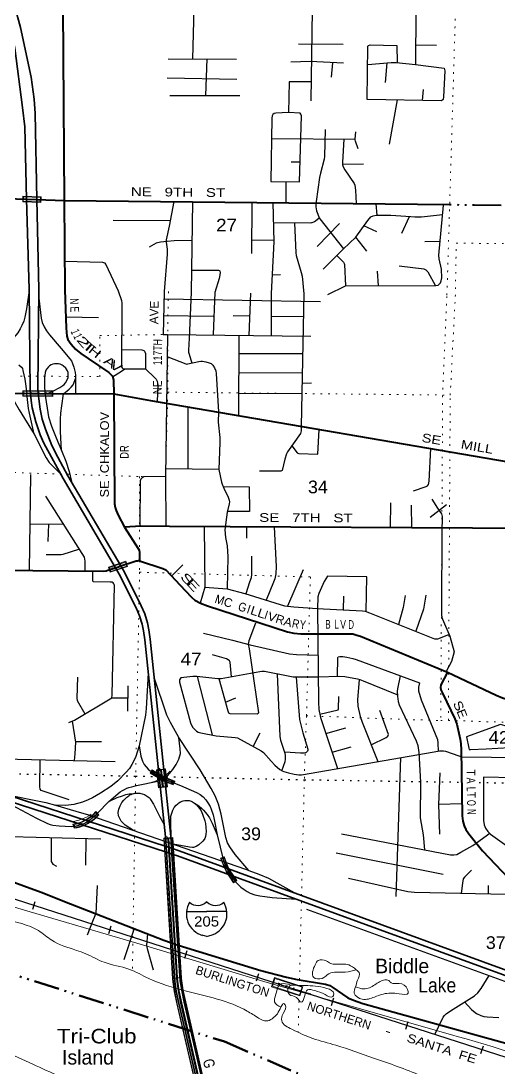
# Model space of a CAD drawing. Header units: feet. Extents: x -481249 to -254670, y -730376 to -544252.
# Drawn here: x -399328 to -392754, y -693449 to -679042 of the extents above; entities that cross this region are included whole.
import ezdxf
from ezdxf.enums import TextEntityAlignment as Align

# ---------------------------------------------------------------- set-up
doc = ezdxf.new("R2010")
doc.units = ezdxf.units.FT
doc.header["$LTSCALE"] = 70
doc.header["$PDMODE"] = 32
doc.header["$PDSIZE"] = 35
doc.linetypes.add('DASH_DOUBLE_DOT', pattern=[9.2, 5, -1.2, 0.3, -1.2, 0.3, -1.2])
doc.linetypes.add('DOTTED', pattern=[1.5, 0.3, -1.2])
for name, color, linetype, lineweight in [('10', 7, 'DASH_DOUBLE_DOT', 70), ('15', 7, 'Continuous', 25), ('18', 7, 'Continuous', 35), ('19', 7, 'Continuous', 25), ('23', 7, 'Continuous', 70), ('24', 7, 'Continuous', 25), ('26', 7, 'Continuous', 40), ('27', 7, 'Continuous', 13), ('29', 7, 'Continuous', 25), ('34', 7, 'Continuous', 25), ('39', 7, 'Continuous', 13), ('41', 7, 'Continuous', 13), ('42', 7, 'Continuous', 13), ('53', 7, 'DOTTED', 40), ('55', 7, 'Continuous', 13), ('56', 7, 'Continuous', 13), ('6', 7, 'DOTTED', 25), ('60', 7, 'Continuous', 13), ('61', 7, 'Continuous', 13), ('7', 7, 'DOTTED', 13)]:
    doc.layers.add(name, color=color, linetype=linetype, lineweight=lineweight)
doc.layers.add('30', color=7, linetype='Continuous')

msp = doc.modelspace()

# ---------------------------------------------------------------- linework, layer by layer
at = {"layer": '10'}
for points in [[(-416379.03, -688314.25), (-411544.86, -688629.75), (-407118.79, -689715.71), (-396529.38, -693086.03)], [(-396529.38, -693086.03), (-390465.31, -695711.14), (-389360.95, -696039.57), (-384495.48, -697501.79)]]:
    msp.add_lwpolyline(points, dxfattribs=at)
at = {"layer": '15'}
for p, q in [((-396777.32, -691162.29), (-396774.42, -691159.38)), ((-396771.25, -691161.76), (-396774.68, -691159.38)), ((-397050.03, -691293.76), (-396773.62, -691293.76)), ((-396773.62, -691639.34), (-396837.51, -691621.38)), ((-396774.15, -691639.6), (-396710.52, -691620.86))]:
    msp.add_line(p, q, dxfattribs=at)
msp.add_lwpolyline([(-396498.26, -691293.76), (-396774.15, -691293.76), (-396773.62, -691293.76)], dxfattribs=at)
for centre, radius, start, end in [((-396747.4, -691328.86), 306.13, 148.44436, 254.43378), ((-396896, -691046.26), 165.66, 227.34248, 315.8117), ((-396652.31, -691046.26), 165.66, 224.18831, 312.69403), ((-396800.91, -691328.86), 306.13, 283.08087, 31.62484)]:
    msp.add_arc(centre, radius, start, end, dxfattribs=at)
at = {"layer": '18'}
for p, q in [((-399249.31, -681495.37), (-399216.16, -682734.01)), ((-399107.53, -681499.66), (-399080.91, -682736.33)), ((-398746.17, -685338.21), (-398027.59, -686565.21)), ((-398681.45, -685300.31), (-397954.88, -686540.95)), ((-397341.54, -690269.69), (-397333, -690400.13)), ((-397333, -690400.13), (-397327.72, -690480.69))]:
    msp.add_line(p, q, dxfattribs=at)
for points in [[(-399532.76, -678847.92), (-399485, -679052), (-399414, -679419), (-399308, -680233), (-399276, -680498), (-399249.31, -681495.37)], [(-399409.91, -678848.87), (-399332, -679131), (-399186, -679816), (-399145, -680119), (-399133, -680316), (-399107.53, -681499.66)], [(-399216.16, -682734.01), (-399202.22, -684128.95), (-399198.4, -684168.47)], [(-399090.41, -684169.07), (-399097.32, -684093.51), (-399080.91, -682736.33)], [(-399198.4, -684168.47), (-399189.21, -684263.58), (-399174.18, -684365.93), (-399124.72, -684558), (-399063.46, -684737.44), (-399014.52, -684853.58), (-398746.17, -685338.21)], [(-398681.45, -685300.31), (-398819.91, -685045.95), (-398904.32, -684881.73), (-398992.25, -684660.04), (-399034.03, -684521.94), (-399063.76, -684384.4), (-399083.69, -684242.46), (-399090.41, -684169.07)], [(-398027.59, -686565.21), (-397975.49, -686654.16), (-397742.83, -687119.44), (-397696.77, -687227.67), (-397659.26, -687342.63), (-397642.85, -687431.78), (-397625.76, -687557.23), (-397341.54, -690269.69)], [(-397954.88, -686540.95), (-397909.52, -686618.4), (-397674.72, -687087.95), (-397626.48, -687201.31), (-397586.41, -687324.13), (-397568.77, -687419.92), (-397551.29, -687548.26), (-397266.7, -690264.79)], [(-397266.7, -690264.79), (-397256.2, -690425.06), (-397250.93, -690505.62)], [(-397327.72, -690480.69), (-397211.25, -692258.86), (-397191.48, -692392.24), (-397156.79, -692560.82), (-397075.8, -692912.12)], [(-397250.93, -690505.62), (-397136.61, -692250.9), (-397117.6, -692379.17), (-397083.51, -692544.84), (-396992.74, -692938.55)], [(-397075.8, -692912.12), (-396878.46, -693768.14), (-396834.82, -693923.58), (-396767.47, -694109.63), (-395831.07, -696417.66), (-395754.22, -696623.99), (-395695.52, -696809.65), (-395590, -697234.27)], [(-396992.74, -692938.55), (-396805.77, -693749.57), (-396763.36, -693900.65), (-396697.43, -694082.76), (-395761.16, -696390.47), (-395683.28, -696599.58), (-395623.3, -696789.28), (-395516.57, -697219.01)]]:
    msp.add_lwpolyline(points, dxfattribs=at)
at = {"layer": '19'}
for points in [[(-399216.01, -682748.76), (-399250.36, -683001.24), (-399274.16, -683118.31), (-399290.22, -683171.63), (-399314.37, -683234.46), (-399336.11, -683277.97), (-399372.63, -683334.11), (-399672.71, -683678.91), (-399761.8, -683796.19), (-399785.43, -683836.24), (-399796.9, -683859.81), (-399805.96, -683891.83), (-399808.69, -683932.24), (-399805.74, -684165.13)], [(-399082.34, -682854.21), (-399051.44, -683132.39), (-399037.78, -683189.75), (-399010, -683250.17), (-398977.39, -683304.55), (-398936.57, -683362.26), (-398772.46, -683547.56), (-398634.14, -683718.79), (-398616.86, -683754.65), (-398600.56, -683803.59), (-398582.56, -683880.64), (-398579.42, -683917.78), (-398577.56, -684171.89)], [(-398958.67, -684167.93), (-398878.17, -684132.54), (-398790.79, -684085.75), (-398753.92, -684059.83), (-398734.02, -684044.67), (-398715.9, -684022.92), (-398690.62, -683980.08), (-398679.67, -683949.2), (-398676.55, -683905.02), (-398679.67, -683880.32), (-398686.91, -683857.36), (-398709.37, -683820.58), (-398744.89, -683786.07), (-398760.59, -683776.4), (-398789.08, -683764.28), (-398810.11, -683760.69), (-398836.68, -683759.48), (-398864.46, -683760.69), (-398889.89, -683764.28), (-398910.36, -683772.78), (-398934.52, -683786.07), (-398949.01, -683800.57), (-398971.95, -683827.61), (-398985.25, -683848.91), (-398996.12, -683879.12), (-399004.57, -683958.87), (-399004.77, -684057.48), (-399000.35, -684164.92)], [(-399356.65, -683773.8), (-399320.42, -683807.21), (-399308.34, -683825.34), (-399300.38, -683851.21), (-399274.59, -683970.84), (-399246.66, -684168.21)], [(-398744.24, -684170.97), (-398664.61, -684110.51), (-398636.19, -684082.13), (-398610.69, -684049.52), (-398599.95, -684024.12), (-398579.1, -683961.56)], [(-399708.62, -684165.67), (-399532.79, -684192.92), (-399505.52, -684200.84), (-399481.06, -684215.67), (-399441.35, -684251.56), (-399423.09, -684273.67), (-399352.27, -684392.3), (-399144.05, -684726.22)], [(-399144.05, -684726.22), (-399208.09, -684438.02), (-399222.59, -684372.76), (-399246.66, -684168.21)], [(-399000.35, -684164.92), (-398947.2, -684491.19), (-398905.27, -684617.12), (-398844.32, -684776.62), (-398771.64, -684952.54)], [(-398771.64, -684952.54), (-398785.35, -684691.04), (-398785.35, -684522.16), (-398778.11, -684440.42), (-398764.25, -684339.2), (-398744.24, -684170.97)], [(-399144.05, -684726.22), (-398983.11, -685054.72), (-398937.54, -685117.14), (-398782.93, -685271.83)], [(-398771.64, -684952.54), (-398709.16, -685098), (-398665.78, -685241.6), (-398634.69, -685380.15)], [(-397577.51, -688017.74), (-397604.88, -688503.53), (-397616.59, -688595.87), (-397703.35, -689014.88)], [(-397154.75, -688902.28), (-397273.52, -688694.97), (-397319.43, -688593.45), (-397496.01, -688075.93)], [(-398276.34, -689942.88), (-398120.66, -689779.55), (-397961.24, -689648.2), (-397931.58, -689629.48), (-397902.87, -689614.68), (-397869.97, -689600.47), (-397842.47, -689590.51), (-397801.11, -689578.72), (-397740.86, -689563.75), (-397443.84, -689501.08), (-397402.79, -689485.36), (-397367.76, -689464.81), (-397331.51, -689437.02), (-397300.11, -689409.21), (-397283.19, -689394.71), (-397239.7, -689342.76), (-397192.26, -689272.89), (-397155.14, -689200.15), (-397135.99, -689122.77), (-397138.23, -689055.12), (-397154.75, -688902.28)], [(-396192.54, -690729), (-396381.08, -690511.39), (-396456.94, -690406.27), (-396485.93, -690348.26), (-396512.37, -690276.83), (-396573.32, -689957.82), (-396612.77, -689820.13), (-396657.72, -689704.49), (-396711.82, -689602.59), (-396864.04, -689347.96), (-397154.75, -688902.28)], [(-397703.35, -689014.88), (-397753.09, -689174.76), (-397801.82, -689272.89), (-397836.44, -689328.25), (-397879.93, -689379.01), (-397994.06, -689498.08), (-398090.12, -689577.21), (-398232.66, -689669.06), (-398345.73, -689732.64), (-398401.77, -689760.91), (-398479.08, -689789.91), (-398598.93, -689821.77), (-398711.01, -689835.84), (-398850.52, -689833.14)], [(-397703.35, -689014.88), (-397679.4, -689159.06), (-397656.46, -689225.98), (-397631.09, -689272.66), (-397604.51, -689304.08), (-397577.93, -689335.51), (-397548.62, -689362.03), (-397470.45, -689410.44), (-397424.54, -689440.65), (-397365.75, -689469.93), (-397135.99, -689563.75), (-396915.61, -689657.58), (-396864.62, -689687.19), (-396821.74, -689719.22), (-396784.89, -689758.5), (-396756.19, -689798.32), (-396728.11, -689850.35), (-396711.8, -689887.2), (-396685.86, -689967.2), (-396671.34, -690028), (-396629.59, -690239.3)], [(-398120.66, -689779.55), (-398004.35, -689728.28), (-397930.67, -689701.69), (-397884.76, -689687.19), (-397862.12, -689682.05), (-397840.07, -689677.52), (-397772.42, -689670.27)], [(-397779.35, -690178.59), (-397895.03, -690108.37), (-397924.02, -690081.22), (-397949.39, -690051.57), (-397969.92, -690017.73), (-397985.63, -689980.26), (-397989.67, -689931.1), (-397982, -689888.41), (-397965.09, -689840.07), (-397955.13, -689821.64), (-397939.72, -689795.36), (-397914.64, -689762.21), (-397873.28, -689724.05), (-397846.41, -689703.2), (-397830.24, -689691.85), (-397813.19, -689683.26), (-397793.56, -689675.71), (-397759.73, -689668.46), (-397725.91, -689667.25), (-397694.26, -689668.39), (-397677.3, -689671.78), (-397660.68, -689675.71), (-397630.48, -689686.59), (-397586.99, -689710.76), (-397560.42, -689732.51), (-397553.17, -689740.97), (-397544.72, -689753.06), (-397506.71, -689818.51), (-397417.62, -689992.09), (-397359.35, -690099.71)], [(-399550.03, -689680.41), (-399191.79, -689753.66), (-398987.64, -689795.96), (-398850.52, -689833.14)], [(-397262.51, -690328.7), (-397268.39, -690012.59), (-397264.47, -689982.08), (-397258.19, -689954.13), (-397240.61, -689901.4), (-397231.85, -689880.56), (-397222.49, -689866.35), (-397192.29, -689831.3), (-397172.06, -689813.49), (-397155.03, -689799.32), (-397133.1, -689786.59), (-397098.07, -689774.5), (-397072.7, -689768.46), (-397037.81, -689766.48), (-397012.6, -689769.98), (-396999.01, -689773.29), (-396986.63, -689777.23), (-396967.61, -689787.8), (-396939.82, -689804.72), (-396916.57, -689824.97), (-396914.15, -689827.38), (-396893.92, -689849.43), (-396868.55, -689880.86), (-396850.43, -689909.86), (-396831.49, -689954.13), (-396799.7, -690048.85), (-396791.84, -690082.7), (-396784.61, -690141.78), (-396782.18, -690195.1), (-396783.7, -690233.08), (-396787.91, -690262.46), (-396797.17, -690288.95), (-396809.05, -690305.97), (-396826.27, -690326.82), (-396883.07, -690376.34), (-396920.5, -690401.75), (-396932.87, -690407.49), (-396943.14, -690411.12), (-396955.82, -690413.53), (-396967.47, -690413.87), (-397011.09, -690410.21), (-397235.12, -690367)], [(-396939.82, -689804.72), (-396897.53, -689830.09), (-396876.1, -689846.1), (-396843.78, -689873.6), (-396818.11, -689900.49), (-396766.17, -689962.12), (-396735.97, -690006.84), (-396697.31, -690080.56), (-396629.59, -690239.3)], [(-398850.52, -689833.14), (-398573.31, -689913.19), (-398399.36, -689963.95), (-396241.92, -690710.83), (-396192.54, -690729)], [(-396629.59, -690239.3), (-396545.4, -690578.81), (-396512.77, -690671.87), (-396466.87, -690761.31), (-396419.76, -690830.2), (-396376.88, -690886.4), (-396341.24, -690925.68), (-396305.6, -690961.33), (-396260.3, -690994.57), (-396218.62, -691019.34), (-396176.95, -691041.7), (-396111.11, -691064.06), (-396042.25, -691079.77), (-395973.4, -691090.65), (-395873.74, -691100.93), (-395545.02, -691125.84)], [(-396192.54, -690729), (-396054.68, -690779.71), (-395923.02, -690838.94), (-395572.5, -691035.95)]]:
    msp.add_lwpolyline(points, dxfattribs=at)
at = {"layer": '23', "lineweight": 35}
for p, q in [((-397333, -690400.13), (-399738.21, -689619.32)), ((-397327.72, -690480.69), (-399740.23, -689697.51)), ((-397256.2, -690425.06), (-397333, -690400.13)), ((-397250.93, -690505.62), (-397327.72, -690480.69))]:
    msp.add_line(p, q, dxfattribs=at)
for points in [[(-385111.16, -695044.44), (-390159.4, -693013.25), (-390472.58, -692899.17), (-397152.24, -690458.81), (-397256.2, -690425.06)], [(-385112.19, -695124.01), (-390186.24, -693083.29), (-390498.28, -692969.63), (-397176.7, -690529.72), (-397250.93, -690505.62)]]:
    msp.add_lwpolyline(points, dxfattribs=at)
at = {"layer": '24'}
for points in [[(-399725.82, -689702.19), (-399458.14, -689829.2), (-399115.08, -690010.48), (-398962.88, -690082.98), (-398924.22, -690097.49), (-398887.98, -690107.16), (-398801.01, -690116.83), (-398636.72, -690124.08)], [(-398636.72, -690124.08), (-398578.29, -690119.32), (-398529.96, -690109.65), (-398489.49, -690096.35), (-398458.68, -690083.06), (-398418.14, -690060.59), (-398366.87, -690023.23), (-398352.91, -690012.25), (-398288.23, -689955.48), (-398276.34, -689942.88)]]:
    msp.add_lwpolyline(points, dxfattribs=at)
at = {"layer": '26'}
for p, q in [((-399856, -681477), (-399249.31, -681495.37)), ((-398733, -681511), (-393434, -681569)), ((-393094.61, -681571.92), (-392724.14, -681575.11)), ((-400719.76, -684160.1), (-399198.4, -684168.47))]:
    msp.add_line(p, q, dxfattribs=at)
for points in [[(-398649, -676202), (-398750, -678857), (-398733, -681511), (-398724.88, -682742.44)], [(-399249.31, -681495.37), (-399107.53, -681499.66), (-398733, -681511)], [(-398724.88, -682742.44), (-398706.4, -683270.51), (-398694.68, -683378.41), (-398682.96, -683422.98), (-398638.41, -683491), (-398577.45, -683556.68), (-398502.43, -683617.67), (-398404.95, -683684.68), (-398121.44, -683879.23), (-398095.65, -683902.68), (-398074.55, -683926.14), (-398065.17, -683944.9), (-398055.79, -683982.44), (-398051.1, -684174.79)], [(-399198.4, -684168.47), (-399090.41, -684169.07), (-398051.1, -684174.79)], [(-398051.1, -684174.79), (-397548.33, -684262.59), (-392305.37, -685163.15)], [(-398051.1, -684174.79), (-398039.37, -685684.26), (-398030.27, -685738.03), (-398018.27, -685775.74), (-397991.12, -685840.39), (-397904.41, -686009.18)], [(-392286.22, -686025.27), (-397284.94, -685996.93), (-397681.02, -685991.26), (-397904.41, -686009.18)], [(-397904.41, -686009.18), (-397714.06, -686300.6), (-397702.6, -686325.03), (-397696.48, -686354.55), (-397696.09, -686471.09)], [(-397954.88, -686540.95), (-397770.56, -686478.4), (-397744.76, -686472.36), (-397726.37, -686468.91), (-397712.15, -686468.13), (-397696.09, -686471.09)], [(-397696.09, -686471.09), (-397375.28, -686573.86), (-397337.43, -686594.4), (-397068.92, -686876.88), (-396979.05, -686974.98), (-396935.58, -687010.1), (-396857.14, -687054.74), (-396761.45, -687087.71), (-395661.25, -687447.89), (-395575.85, -687466.41), (-395478.55, -687475.58), (-394810.92, -687473.77), (-394764.64, -687475.8), (-394708.37, -687492.22), (-394660.48, -687509.17), (-393461.12, -688002.26)], [(-399660, -686596.87), (-398188.19, -686610.52), (-398156.01, -686606.72), (-398134.32, -686600.27), (-398027.59, -686565.21)], [(-398027.59, -686565.21), (-397988.51, -686552.37), (-397954.88, -686540.95)], [(-393461.12, -688002.26), (-393555.45, -688177.37), (-393560.72, -688211.18), (-393553.68, -688244.02), (-393528.6, -688301.61), (-393363.26, -688643.13), (-393334.46, -688716.68), (-393287.57, -688925.45), (-393280.54, -688986.44), (-393273.19, -689067.93), (-393260.6, -689980), (-393253.57, -690050.22), (-393232.47, -690118.25), (-393211.37, -690165.16), (-393170.68, -690226.81), (-392982.11, -690462.55), (-392536.53, -690926.65)], [(-393461.12, -688002.26), (-392792.8, -688318.43), (-392707.3, -688354.27), (-392660.41, -688370.69), (-392602.44, -688382.2), (-392347.44, -688418.56)], [(-399767.97, -690769.61), (-399047.52, -691030.16), (-398646.28, -691189.99), (-397361.8, -691689.31), (-397166.18, -691757.68), (-396031.27, -692105.67), (-395678.42, -692200.67), (-395530.26, -692230.81), (-395138.83, -692296.44), (-395080.56, -692313.26), (-395037.18, -692340.24), (-394905.89, -692434.07), (-394832.04, -692482.15), (-394754.67, -692517.34), (-394628.07, -692559.56), (-392298.97, -693208.71), (-391451.21, -693464.99)]]:
    msp.add_lwpolyline(points, dxfattribs=at)
at = {"layer": '29'}
for p, q in [((-396950.15, -678872.35), (-396970.27, -679564.12)), ((-395323.86, -678888.92), (-395340, -680143)), ((-393897.9, -678903.44), (-393901, -679642)), ((-394896, -679366), (-395512, -679363)), ((-393900, -679372), (-393614.9, -679373.8)), ((-397302, -679562), (-396364, -679568)), ((-396784.76, -680068.54), (-396767.03, -679565.42)), ((-395056, -679816), (-395040.9, -679617.54)), ((-394297.06, -679620.2), (-394319, -679889)), ((-397319, -679826), (-396359, -679842)), ((-393795, -679986), (-393808.66, -680135.36)), ((-397280, -680067), (-396318, -680070)), ((-394154.58, -680129.26), (-394266, -680736)), ((-395883.2, -680660.88), (-394732.18, -680671.08)), ((-395489.44, -680984.81), (-395609.92, -680984.81)), ((-394618, -681015), (-394905.61, -681019.34)), ((-395684.61, -681254.75), (-395687.24, -681544.34)), ((-396966.99, -681530.33), (-396987.93, -682772.13)), ((-396152, -681539.25), (-396157, -682242)), ((-394427.96, -681713.9), (-394441.57, -681557.97)), ((-394089, -681961), (-393986.38, -681732.16)), ((-398059, -681783), (-397274, -681790)), ((-395256, -682144), (-394948, -681829)), ((-394432, -681944), (-394610.94, -681859.72)), ((-394572, -682212), (-394721, -682019)), ((-396155.67, -682055.02), (-395852.51, -682057.04)), ((-393776, -682077), (-393564.82, -682070.43)), ((-395873.25, -682533.17), (-395760, -682532)), ((-394428, -682483), (-394416.9, -682687.19)), ((-397362.8, -682866.5), (-395208.97, -682901.01)), ((-396659.59, -682777.72), (-396684.67, -683357.55)), ((-396171.28, -682786.04), (-396193.86, -683368.45)), ((-395885.41, -682790.91), (-395889.26, -683371.61)), ((-398711.89, -683113.69), (-398262.33, -683122.04)), ((-397368.02, -683096.33), (-396683.36, -683102.19)), ((-396408.03, -683095.24), (-396183.44, -683099.67)), ((-395887.48, -683102.72), (-395445.3, -683110.34)), ((-396332.47, -683367.02), (-396337.78, -684470.52)), ((-395454.62, -683621.26), (-396333.7, -683621.82)), ((-396334.97, -683885.88), (-395459.32, -683879.28)), ((-395461.99, -684025.4), (-395333.88, -684023.14)), ((-396336.31, -684164.41), (-395464.57, -684166.75)), ((-397033.48, -684351.02), (-397031.25, -685205.17)), ((-397337.97, -685200.81), (-396608.76, -685211.17)), ((-399194.81, -685280.5), (-399215.51, -686600.99)), ((-394247.14, -685671.11), (-394248.7, -686014.14)), ((-393963.25, -685703.14), (-393959.35, -686015.78)), ((-393700.23, -685868.17), (-393477.22, -685694.25)), ((-399205.47, -685960.63), (-398747.35, -685967.47)), ((-398946.87, -685964.49), (-398956.11, -686203.42)), ((-396222.55, -686159.15), (-396222.95, -686002.95)), ((-397255.46, -686680.63), (-397099.44, -686526.61)), ((-395449.22, -686593.91), (-395660.27, -687094.73)), ((-394893.98, -686955.04), (-394895.96, -687144.82)), ((-396903.38, -688063.42), (-396697.7, -688866.77)), ((-397859.38, -688192.22), (-397860.46, -688537.44)), ((-398077.72, -688353.43), (-397859.89, -688354.18)), ((-396514.11, -688414.32), (-396374.55, -688357.22)), ((-395136.27, -688846.11), (-394858.63, -688767.25)), ((-396132.77, -689024.48), (-396037.74, -688838.32)), ((-398574.68, -688954.79), (-398220.78, -688958.07)), ((-395049.62, -689103.9), (-394787.52, -689031.43)), ((-394106.89, -689176.86), (-394175.08, -691089.45)), ((-393586.95, -689819.23), (-393262.95, -689809.43)), ((-399754.75, -690258.6), (-398230.72, -690293.9)), ((-398434.73, -690289.17), (-398439.61, -690655.94)), ((-394995.23, -690485.88), (-393520.32, -690779.54)), ((-392904.63, -690939.37), (-392903.8, -691055.63)), ((-395401.5, -691262.07), (-391661.46, -692624.66)), ((-397772.7, -691529.58), (-397912.3, -691958.75))]:
    msp.add_line(p, q, dxfattribs=at)
for points in [[(-393901, -679642), (-393508, -679693), (-393499, -679727), (-393515.99, -680085.78), (-393524, -680123), (-393546, -680140), (-394566, -680122), (-394557, -679391), (-394548.48, -679378.63), (-394526, -679370), (-394158, -679380), (-394156.07, -679615.25)], [(-394893, -679625), (-395349, -679602), (-395615, -679610)], [(-394560.1, -679642.43), (-394237.28, -679615.15), (-394168, -679614), (-393901, -679642)], [(-395336.61, -679879.62), (-395638.87, -679880.63), (-395647, -680300)], [(-395144, -680534), (-395153.97, -680906.36), (-395159, -680946), (-395209.46, -681135.65), (-395223, -681196), (-395268, -681527), (-395270.98, -681562.85), (-395270.98, -681597.84), (-395267.36, -681626.81), (-395262, -681653), (-395246.85, -681701.63), (-395225.13, -681751.11), (-395216, -681765), (-394894.47, -682178.83)], [(-394693, -680802), (-394728, -680695), (-394731.82, -680679.5), (-394731.82, -680667.43), (-394722, -680567)], [(-394889.45, -680669.69), (-394908, -680984), (-394905.5, -681021.02), (-394898.27, -681048.77), (-394876, -681089), (-394747, -681279), (-394736.64, -681302.19), (-394726, -681370), (-394718.73, -681554.94)], [(-397226.72, -681527.49), (-397290, -681865), (-397329.94, -682052.8), (-397332, -682086), (-397315.47, -682183.13), (-397315, -682249), (-397360.51, -682765.78)], [(-395862.66, -681542.42), (-395852, -682083), (-395885.41, -682790.91)], [(-395109.77, -682804.08), (-394865, -682689), (-393625, -682684), (-393591.93, -682676.72), (-393560.56, -682645.34), (-393548.5, -682616.38), (-393541, -682577), (-393545, -682459), (-393577.45, -682317.1), (-393583, -682267), (-393519, -681575)], [(-395172, -682457), (-394899, -682183), (-394721, -682019), (-394560, -681786), (-394515.87, -681737.86), (-394484, -681722), (-394443.5, -681713.72), (-394242, -681716), (-393967, -681733), (-393910.36, -681735.44), (-393818.69, -681735.44), (-393530.88, -681703.43)], [(-395857.25, -681816.97), (-395352, -681819), (-395331.28, -681816.28), (-395321.63, -681813.86), (-395302.33, -681807.83), (-395289.06, -681799.38), (-395278.2, -681792.14), (-395225.13, -681751.11)], [(-395566.71, -681818.14), (-395547, -682231), (-395541.15, -682270.03), (-395472.39, -682505.35), (-395463, -682554), (-395439.61, -682798.48)], [(-396977, -682065), (-397222, -682069), (-397317, -682076), (-397407.14, -682084.17), (-397467, -682100), (-397565, -682153)], [(-394985.87, -682270.19), (-394893.41, -682361.75), (-394883.76, -682377.44), (-394878, -682394), (-394865, -682689)], [(-398727.47, -682349.35), (-398208, -682360), (-398179.09, -682368.97), (-398162.21, -682393.1), (-397989.85, -682755.02)], [(-396982.83, -682469.46), (-396611.05, -682472.76), (-396592, -682482), (-396589.34, -682506.55), (-396603, -682584), (-396659.59, -682777.72)], [(-394127, -682410), (-393789.74, -682454.67), (-393761, -682466), (-393734.26, -682495.7), (-393628.88, -682684.85)], [(-397989.85, -682755.02), (-397945.53, -682888.15), (-397942.57, -682927.02), (-397943.67, -683800.95), (-397936.73, -683814.26), (-397925.01, -683822.47), (-397898.04, -683830.68)], [(-397360.51, -682765.78), (-397373.94, -683356.75), (-397310.73, -683356.88), (-395342.63, -683377.27)], [(-396987.93, -682772.13), (-397013.99, -683407.19), (-397022.3, -683571.51), (-397021.62, -683600.16), (-397016.34, -683627.72), (-396977.45, -683749.45)], [(-395439.61, -682798.48), (-395472.83, -684619.81), (-395474.54, -684683.47), (-395485.92, -684717.69), (-395662.14, -684972.04), (-395675.88, -684999.91), (-395698.73, -685069.69), (-395736.57, -685227.33), (-395752.42, -685235.98), (-396048.37, -685238.44)], [(-397310.73, -683356.88), (-397339.61, -685312), (-397333.43, -685996.66)], [(-397943.37, -683562.97), (-397664.72, -683565.57), (-397640.1, -683574.95), (-397627.21, -683586.68), (-397614.31, -683617.18), (-397615.48, -683829.5)], [(-397309.89, -683664.09), (-397058.47, -683761.16), (-397047.41, -683763.21), (-397031, -683762.04), (-396881.15, -683726.81), (-396855.13, -683722.15), (-396829.33, -683723.33), (-396783.61, -683730.37), (-396737.88, -683744.44), (-396710.54, -683756.39), (-396688.64, -683778.46), (-396666.36, -683814.83), (-396648.77, -683855.88), (-396641.59, -683893.02), (-396612.92, -684421.25), (-396614.41, -684563.23), (-396592.5, -684775.42), (-396593.06, -684842.96), (-396608.89, -685214.23), (-396569.02, -685389.02), (-396560.96, -685413.68), (-396538.54, -685468.79), (-396478.37, -685592.43), (-396462.92, -685634.78), (-396459.4, -685659.42), (-396463.27, -685686.56), (-396492.63, -685802.29), (-396525.3, -686041.97), (-396516.38, -686150.04), (-396493.46, -686266.25), (-396484.97, -686416.32), (-396493.57, -686854.21)], [(-398067.71, -683939.83), (-397947.29, -683860), (-397898.04, -683830.68), (-397615.48, -683829.5)], [(-397615.48, -683829.5), (-397486.76, -683951.18), (-397470.1, -683972.62), (-397456.03, -684000.77), (-397447.82, -684026.58), (-397445.58, -684051.56), (-397454.55, -684278.7)], [(-395603.99, -684888.11), (-395530.82, -684982.6), (-395521.44, -684990.81), (-395504.91, -684995.49), (-395247.61, -685003.88), (-395227, -684661.31)], [(-393931.72, -685506.05), (-393754.17, -685449.7), (-393736.2, -685437.32), (-393724.12, -685417.98), (-393713.16, -685374.08), (-393690.42, -684925.25)], [(-397339.61, -685312), (-397637.75, -685314.55), (-397663.55, -685330.98), (-397680.54, -685347.98), (-397689.34, -685370.86), (-397695.21, -685991.42)], [(-396547.05, -685447.87), (-396187.38, -685454.13), (-396185.04, -685793.15), (-396490.12, -685792.41)], [(-398991.84, -685581.13), (-398459.7, -686422.01), (-398451.46, -686474.69), (-398451.14, -686608.08)], [(-393677.55, -685622.4), (-393600.43, -685747.1), (-393547.18, -685824.55), (-393541.14, -685840.25), (-393537.53, -685859.61), (-393537.53, -685956.28), (-393538.74, -685979.24), (-393542.95, -687209.9), (-393539.33, -687248.56), (-393532.08, -687273.94), (-393431.81, -687506.56), (-393369.73, -687723.12), (-393407.32, -687856.76), (-393483.26, -688004.05)], [(-396809.81, -685999.62), (-396796.97, -686831.4), (-396862.53, -687052.88)], [(-395847.75, -686005.08), (-395818.73, -686546.49), (-395823.77, -686648.62), (-395835.84, -686716.29), (-395853.18, -686764.16), (-395956.14, -687010.62)], [(-398980.13, -686385.19), (-398775.06, -686383.19), (-398746.79, -686377.35), (-398531.68, -686308.28)], [(-396157.11, -686407.36), (-396157.69, -686655.34), (-396161.94, -686706.62), (-396182.97, -686765.1), (-396234.19, -686923.69)], [(-398668.47, -688695.93), (-398591.71, -688662.65), (-398077.72, -688353.43), (-398071.31, -688317.49), (-398043.44, -686805.85), (-398049.62, -686787.53), (-398061.7, -686775.45), (-398074.98, -686765.78), (-398099.3, -686763.33), (-398335.86, -686759.74), (-398340.42, -686745.1), (-398338.14, -686609.13)], [(-394582.46, -687168.56), (-394569.49, -686692.06), (-395112.92, -686680.37), (-395157.93, -686753.95), (-395233.18, -686920.5), (-395244, -686967.79), (-395249.7, -687127.73), (-395237, -688413.77), (-395229.56, -688516.69), (-395210.23, -688627.85), (-395177.89, -688722.3), (-394974.08, -689328.63)], [(-396796.97, -686831.4), (-396493.57, -686854.21), (-396250.93, -686918.46), (-395703.75, -687089.52), (-395577.23, -687104.69), (-395255.73, -687127.67), (-394630.66, -687157.47), (-394593.07, -687164.58), (-394535.1, -687186.33), (-393639.31, -687542.63), (-393619.63, -687543.99), (-393595.47, -687541.57), (-393442.25, -687482.33)], [(-394043.3, -686946.92), (-394073.16, -687110.64), (-394135.33, -687345.34)], [(-393759.73, -686943.55), (-393791.88, -687133.24), (-393896.82, -687440.21)], [(-404721.96, -687360.35), (-404718.32, -687845.9), (-404701.12, -687858.32), (-404660.15, -687860.43), (-404200.09, -687900.7), (-404119.6, -687909.93), (-404011.73, -687931.05), (-403943.31, -687959.07), (-403885.11, -687989.7), (-403607.77, -688178.17), (-403500.55, -688266.53), (-403448.15, -688297.64), (-403305.98, -688354.96), (-400925.23, -689134.98), (-400880.18, -689147.45), (-400828.59, -689156.84), (-400720.45, -689166.88), (-398033.51, -689229.57)], [(-396100.37, -687327.83), (-396196.35, -687571.17), (-396203.96, -687618.85), (-396190.55, -687682.97), (-396060.97, -688560.12), (-396064.71, -688572.86), (-396079.3, -688581.95), (-396451.25, -688576.5), (-396468.1, -688568.03), (-396475.95, -688552.94), (-396479.58, -688540.85), (-396601.55, -688093.96)], [(-396815.66, -687465.19), (-396420.52, -687560.85), (-396175.87, -687625.11), (-395634.22, -687748.12), (-395536.92, -687757.25), (-395243.36, -687770.13)], [(-396430.59, -688067.46), (-396452.4, -687866), (-396461.74, -687848.45), (-396478.97, -687832.17), (-396499.63, -687818.1), (-396692.11, -687764.32)], [(-394975.9, -688063.22), (-394971.18, -687800.27), (-394963.84, -687790.48), (-394942.1, -687786.86), (-394901.04, -687788.06), (-394846.69, -687797.73), (-394762.22, -687816.21), (-394716.25, -687830.36), (-393846.73, -688148.67), (-393859.4, -688206.55), (-393862.37, -688259.31), (-393825.03, -688380.86), (-393601.54, -688930.9), (-393594.25, -688979.47), (-393591.12, -689089.07)], [(-398551.34, -688071.06), (-398561.1, -688360.19), (-398552.67, -688391.03), (-398447.75, -688576.04)], [(-394152.62, -688314.04), (-394618.66, -688125.52), (-394663.11, -688109.48), (-394701.76, -688099.81), (-394875.68, -688068.39), (-394945.77, -688062.49), (-395243.46, -688069.73), (-395582.82, -688069), (-395629.46, -688062.15), (-395976.62, -687992.94), (-396017.61, -687994.08), (-396119.58, -688011.61), (-396574.89, -688093.38), (-396620.28, -688094.37), (-396907.72, -688062.95), (-396962.68, -688063.79), (-397127.74, -688080.26), (-397139.61, -688091.95), (-397149.27, -688108.87), (-397146.49, -688142.08), (-396997.5, -688701.43), (-396969.92, -688758.35), (-396943.35, -688788.56), (-396911.95, -688812.72), (-396890.21, -688826.02), (-396856.14, -688836.73), (-396645.42, -688876.68), (-396380.54, -688899.72), (-396352.15, -688907.4), (-396024.2, -689082.43), (-395993.45, -689109.36), (-395888.98, -689227.67), (-395838.86, -689279.73), (-395770.02, -689340.15), (-395736.2, -689359.48), (-395713.5, -689369.29), (-395650.45, -689388.48), (-395569.53, -689406.6), (-395507.94, -689415.06), (-395470.67, -689415.54), (-393647.51, -689096.46), (-393573.52, -689086.77), (-393546.95, -689084.35), (-393516.35, -689082.77), (-393488.57, -689090.02), (-393306.2, -689154.06), (-393270.19, -689165.96), (-391619.49, -689187.26)], [(-395740.28, -689357.72), (-395696, -689233.46), (-395690.31, -689204.81), (-395687.89, -689174.61), (-395687.89, -689144.4), (-395692.8, -689119.5), (-395754.32, -688942.61), (-395764.75, -688884.85), (-395799.36, -688028.28)], [(-395543.75, -688069.08), (-395498.9, -688653.32), (-395450.54, -688835.76), (-395384.54, -689062.36), (-395383.54, -689076.73), (-395387.16, -689087.61), (-395407.11, -689106.15), (-395414.94, -689111.77), (-395435.47, -689115.4), (-395483.62, -689115.44), (-395699.21, -689101.06)], [(-394113.64, -688050.96), (-394152.23, -688230.31), (-394153.58, -688263.82), (-394152.23, -688334.22), (-394142.57, -688404.31), (-394127.4, -688452.05), (-393893.29, -688948.19), (-393869.62, -689013.3), (-393856.76, -689108.52), (-393834.87, -689514.7), (-393840.03, -690008.62), (-393796.19, -690239.01), (-393780.15, -690446.36)], [(-394677.28, -688104.37), (-394699.75, -688380.75), (-394695.72, -688471.97), (-394663.95, -688611.07), (-394635.33, -688691.89), (-394420.05, -689231.67)], [(-395218.89, -688578.07), (-394967.4, -688520.49), (-394963.23, -688506.53), (-394954.67, -688336.39)], [(-392330.61, -688719.2), (-392146.7, -688644.4), (-392023.48, -688591.55), (-391986.73, -688589.16), (-391952.91, -688596.41), (-391771.75, -688668.91), (-391741.09, -688700.16), (-391669.89, -688814.81), (-391648.56, -688854.99), (-391638.9, -688915.4), (-391633.45, -688983.14), (-391660.24, -690776.78), (-391666.67, -690796.76), (-391698.88, -690818.42), (-392445.48, -691065.49), (-393917.1, -691033.84), (-394009.72, -691022.74), (-394821.97, -690839.47)], [(-394513.19, -689000.44), (-394304.41, -688902.13), (-394282.67, -688882.8), (-394274.42, -688858.66), (-394391.65, -688531.6)], [(-398592.62, -689216.53), (-398580.45, -689124.72), (-398572.77, -688966.81), (-398619.3, -688674.61)], [(-392318.81, -688840.28), (-392732.68, -688722.97), (-393202.99, -688892.6), (-393170.93, -689048.93), (-393163.68, -689068.26), (-393144.48, -689067.13), (-392929.2, -689055.12), (-392611.32, -689040.07), (-392477.68, -689061.01), (-392432.54, -689057.73), (-392411.13, -688814.11)], [(-398663.5, -689759.92), (-399050.22, -689628.34), (-399061.71, -689611.43), (-399067.76, -689574.18), (-399061.67, -689205.58)], [(-393566.09, -689387.2), (-393586.75, -689824.98), (-393572.88, -690229.08)], [(-392549.3, -689454.62), (-392968.64, -689447.09), (-392967.67, -690042.71), (-392957.58, -690103.88), (-392940.67, -690147.37), (-392908.25, -690193.83), (-392869.08, -690229.61), (-392453.96, -690529.44), (-392421.52, -690564.79), (-392328.98, -690692.59), (-392210.3, -690881.68), (-392169.72, -690974.23)], [(-394922.12, -690224.58), (-393419.03, -690516.49), (-393374.45, -690517.66), (-393335.8, -690510.41), (-393279.9, -690479.79), (-393116.06, -690387.31), (-392880.52, -690219.16)], [(-398910.73, -690278.15), (-398911.64, -690605.56), (-398891.42, -690642.14), (-398839.92, -690670.22)], [(-393133.68, -690727.13), (-393230.72, -690820.95), (-393247.56, -690848.06), (-393256.2, -690905.98), (-393274.87, -691047.65)], [(-398277.66, -690937.42), (-398299.77, -691321.19), (-398336.88, -691408.84), (-398417.51, -691620.08)], [(-397586.83, -691601.83), (-397600.55, -691759.65), (-397594.29, -691804.55), (-397507.57, -692098.49)], [(-393635.88, -692986.33), (-393520.78, -692747.41), (-393502.96, -692725.92), (-393481.22, -692705.38), (-393423.39, -692664.32), (-393093.43, -692455.39), (-393044.62, -692414.78), (-392997.89, -692356.29), (-392889.06, -692177.42)], [(-393227.86, -692540.51), (-393133.39, -692644.96), (-393105.01, -692668.53), (-393063.79, -692697.65), (-393003.76, -692726.21), (-392960.67, -692738), (-392917.49, -692745.01), (-392756.7, -692752.5)]]:
    msp.add_lwpolyline(points, dxfattribs=at)
msp.add_lwpolyline([(-395647, -680300), (-395823.42, -680312.65), (-395845.13, -680316.27), (-395864, -680329), (-395875.28, -680348.85), (-395879, -680378), (-395892, -681253), (-395497.74, -681256.33), (-395470, -680349), (-395477.24, -680324.72), (-395489, -680313)], close=True, dxfattribs=at)
at = {"layer": '34'}
for p, q in [((-399165.82, -691264.19), (-399131.92, -691158.91)), ((-398120.23, -691597.52), (-398086.34, -691492.24)), ((-397075.4, -691935.15), (-397041.5, -691829.87)), ((-396090.21, -692251.56), (-396056.31, -692146.28)), ((-395057.46, -692586.77), (-395023.56, -692481.49)), ((-394036.03, -692912.85), (-394002.13, -692807.57)), ((-393003.27, -693248.06), (-392969.38, -693142.78))]:
    msp.add_line(p, q, dxfattribs=at)
at = {"layer": '34', "lineweight": 13}
for p, q in [((-395839.97, -692204.83), (-395880.43, -692329.93)), ((-395449.5, -692331.15), (-395839.97, -692204.83)), ((-395490.68, -692456.02), (-395880.43, -692329.93)), ((-395450.51, -692329.49), (-395490.68, -692453.68))]:
    msp.add_line(p, q, dxfattribs=at)
for points in [[(-416317.13, -684915.61), (-415541.98, -685063.48), (-415413.85, -685089.21), (-415329.44, -685115.02), (-414838.68, -685284.94), (-414755, -685316.76), (-414679.97, -685349.6), (-414409.61, -685484.1), (-410671.74, -687478.46), (-410617.76, -687505.19), (-410538.09, -687537.1), (-410453.68, -687567.6), (-410217.27, -687647.52), (-391705.79, -693606.81)], [(-409813.09, -687771.22), (-403827.24, -689852.52), (-401524.66, -690612.24), (-399202.75, -691298.09), (-397654.15, -691754.68), (-395940.35, -692272.61), (-394899.73, -692565.12), (-393390.81, -692998.94), (-393328.98, -693014.15)]]:
    msp.add_lwpolyline(points, dxfattribs=at)
at = {"layer": '34'}
msp.add_lwpolyline([(-416316.92, -684914.53), (-415541.77, -685062.4), (-415413.58, -685088.14), (-415329.1, -685113.97), (-414838.3, -685283.91), (-414754.58, -685315.74), (-414679.5, -685348.6), (-414409.11, -685483.12), (-410671.24, -687477.48), (-410617.31, -687504.18), (-410537.7, -687536.07), (-410453.32, -687566.56), (-410216.93, -687646.48), (-391705.45, -693605.76)], dxfattribs=at)
at = {"layer": '34', "lineweight": 13}
msp.add_lwpolyline([(-395870.35, -692324.79), (-395834.81, -692214.9), (-395460.97, -692335.84), (-395496.52, -692445.73)], close=True, dxfattribs=at)
at = {"layer": '34', "linetype": 'DOTTED', "lineweight": 100}
msp.add_arc((-411119.07, -740101.58), 50210.1, 71.83881, 72.30839, dxfattribs=at)
at = {"layer": '34', "lineweight": 13}
for centre, radius, start, end in [((-401603.67, -714261.8), 22714.36, 73.99984, 75.05778), ((-397935.28, -709735.85), 17344.54, 60.97547, 74.60056)]:
    msp.add_arc(centre, radius, start, end, dxfattribs=at)
at = {"layer": '39'}
for points in [[(-416353.17, -686849.42), (-416044.31, -686705.49), (-415890.58, -686637.21), (-415680, -686694.6), (-415554.26, -686625.62), (-415482.09, -686539.26), (-415106.79, -686408.42), (-414869.96, -686376.3), (-414772.66, -686324.64), (-414725.04, -686339.86), (-414736.48, -686397.69), (-414742.58, -686481.7), (-414768.37, -686553.2), (-414902.2, -686545.82), (-415039.28, -686588.47), (-415125.44, -686674.48), (-415292.15, -686702.35), (-415367.32, -686748.55), (-415270.17, -686863.22), (-414844.45, -686956.08), (-414474.3, -687031.51), (-414135.98, -687180.29), (-413797.46, -687160.75), (-413310.56, -687046.74), (-413067.24, -686994.74), (-412990.93, -686982.63), (-412906.97, -686984.74), (-412864.35, -686959.76), (-412822.81, -686898.68), (-412796.08, -686869.3), (-412752, -686866.4), (-412666.65, -686892.59), (-412613.28, -686917.98), (-412591.54, -686928.54), (-412495.44, -687005.11), (-412485.5, -687087.52), (-412583.36, -687241.36), (-412736.99, -687465.95), (-412761.08, -687549.51), (-412712.15, -687592.82), (-412556.08, -687430.42), (-412284.81, -687140.66), (-412188.06, -687111.03), (-411984.37, -687204.32), (-411774.94, -687307.78), (-411603.83, -687424.3), (-411139.84, -687746.57), (-410778.84, -687867.87), (-410222.98, -687955.98), (-409966.77, -688028.55), (-409350.66, -688266.48), (-409208.84, -688354.21), (-408569.09, -688606.75), (-407947.28, -688856.84), (-407590.72, -689076.22), (-407398.43, -689145.18), (-407195.19, -689176.34), (-406922.88, -689165.15), (-406674.01, -689211.48), (-405743.62, -689439.27), (-405678.2, -689543.12), (-405708.84, -689648.55), (-405702.1, -689698.82), (-405613.44, -689592.84), (-405567.26, -689505.83), (-405437.13, -689501.08), (-405105.56, -689599.59), (-404705.68, -689765.95), (-404157.72, -689930.02), (-403601.02, -690064.25), (-402864.97, -690305.19), (-401878.01, -690590.51), (-401485.27, -690722.62), (-401163.85, -690826.89), (-401073.4, -690889.28), (-400625.34, -691048.84), (-400232.4, -691172.94), (-400036.16, -691244), (-399560.02, -691400.25), (-399087.92, -691558.41), (-398903.23, -691691.3), (-398564.66, -691830.07), (-398433.83, -691877.44), (-398182.72, -691993.97), (-397843.05, -692088.68), (-397568.26, -692217.83), (-397070.43, -692386.65), (-396217.29, -692664.59), (-396059.68, -692760.74), (-395952.68, -692801.5), (-395802.16, -692701.08)], [(-416431.66, -691120.24), (-416007.48, -691153.15), (-415860.96, -691212.94), (-415625.19, -691222.87), (-414894.47, -691197.16), (-414516.07, -691182.62), (-413768.76, -691213.43), (-413551.18, -691230.92), (-412988.58, -691369.31), (-412520.38, -691443.2), (-411634.76, -691621.77), (-410901.6, -691818.55), (-410557.24, -691885.32), (-410028.22, -691926.67), (-409533.24, -692049.33), (-409120.26, -692252.09), (-408505.85, -692558.1), (-407748.97, -693005.97), (-407088.59, -693393.3), (-406908.44, -693467.96), (-406716.59, -693554.95), (-406538.99, -693651.59), (-406092.49, -693953.39), (-405825.79, -694086.34), (-405578.37, -694190.75), (-404989.95, -694576.27), (-404427.91, -694897), (-403853.18, -695189.99), (-403469.64, -695450.13), (-403093.4, -695682.02), (-402715.56, -695929.99), (-402184.51, -696290.02), (-401922.31, -696523.05), (-401409.1, -696956.78), (-400509.61, -697700.81), (-400210.47, -697896.69), (-399954.57, -698061.44), (-399597.27, -698330.93), (-399407.68, -698588.19), (-399120.99, -698801.8), (-398552.96, -699202.84), (-397925.42, -699783.73), (-397845.32, -699940.04), (-397712.84, -700001.49), (-397587.46, -700106.84), (-397131.57, -700593.23), (-396378.45, -701191.3), (-395788.08, -701659.03), (-395258.28, -702069.13), (-394256.98, -702661.41), (-393886.04, -702784.96), (-393581.8, -702936.89), (-392901.03, -703308.7), (-392475.37, -703563.88), (-391725.43, -703969.49), (-391284.42, -704170.95), (-390730.17, -704323.15), (-390430.18, -704404.84), (-389952.09, -704482.98), (-388996.6, -704667.32), (-388519.6, -704709.37), (-388238.21, -704814.63), (-387736.73, -704997.57), (-386640.48, -705391.85), (-385871, -705655.67), (-385333.09, -705821.49), (-384634.65, -705913.8)], [(-394718.95, -692097.07), (-394821.3, -692030.37), (-394997.1, -692021.94), (-395068.81, -692010.12), (-395129.93, -691974.52), (-395239.77, -691967.75), (-395283.3, -692028.78), (-395303.6, -692200.61), (-395187.96, -692215.54), (-395092.36, -692151.81), (-394867.78, -692129.4), (-394718.95, -692097.07)], [(-394726.35, -692329.97), (-394698.52, -692239.86), (-394677.88, -692134.17), (-394718.95, -692097.07)], [(-394726.39, -692329.96), (-394613.52, -692360.23), (-394462.1, -692303.92), (-394324.37, -692235.24), (-394270.6, -692244.61), (-394237.42, -692277.5), (-394127.57, -692284.27), (-394011.64, -692367.34), (-394002.95, -692419.67), (-394125.18, -692428.62), (-394345.27, -692431.1), (-394468.3, -692472.09), (-394635.07, -692501.97), (-394744.95, -692417.05), (-394726.81, -692331.33)], [(-397867, -696774.39), (-398095.78, -696677.35), (-398427.19, -696332.36), (-398654.26, -696134.27), (-398731.47, -696022.12), (-398807.07, -695845.87), (-399122.98, -695574.5), (-399287.1, -695443.14), (-399296.54, -695422.76), (-399321.18, -695448.19), (-399333.99, -695513.51), (-399130.79, -695753.57), (-399034.8, -695914.29), (-399079.98, -695961.25), (-399245.84, -695794.77), (-399570.8, -695512.06), (-400204.99, -695037.21), (-400756.78, -694626.57), (-401459.79, -694184.06), (-401858.42, -693887.48), (-402325.51, -693529.05), (-402559.53, -693368.87), (-402770.76, -693177.19), (-403085.32, -692798.56), (-403218.7, -692693.01), (-403649.26, -692473.77), (-404051.64, -692327.39), (-404120.51, -692361.73), (-404134.4, -692437.53), (-404014.32, -692594.85), (-403498.71, -693012.61), (-403196.44, -693322.8), (-402822.05, -693708.95), (-402753.8, -693858.96), (-402361.07, -694311.7), (-401807.39, -694806.56), (-401494.02, -695072.95), (-401217.93, -695390.5), (-400759.93, -695712.62), (-400432.36, -695811.03), (-400336.42, -695893.6), (-400279.75, -696027.28), (-400050.08, -696201.39), (-399395.74, -696590.57), (-398997.56, -696825.02), (-398585.09, -697047.8), (-397867.59, -697390.48), (-397455.76, -697559.14), (-397131.69, -697637.42), (-396956.73, -697679.9)], [(-395752, -692610.88), (-395840.13, -692539.81), (-395825.79, -692445.99), (-395768.21, -692303.15), (-395659.97, -692293.85), (-395622.34, -692308.82)], [(-395622.88, -692308.6), (-395420.44, -692313.9), (-395121.4, -692353.48), (-395025.31, -692430.04), (-395038.2, -692465.78), (-395145.54, -692439.04), (-395288.17, -692383.35), (-395387.91, -692372.83), (-395428.2, -692464), (-395472.23, -692545.05), (-395540.59, -692479.21), (-395635.54, -692436.74), (-395660.07, -692378.01), (-395623.1, -692308.52)], [(-395802.16, -692701.08), (-395747.73, -692604.26), (-395714.7, -692563), (-395695.06, -692577.52), (-395722.05, -692697.08), (-395742.65, -692800.77), (-395601.53, -692916.54), (-395314.63, -693041.98), (-394996.95, -693136.14), (-394479.29, -693311.47), (-393829.29, -693554.25), (-392545.79, -694139.6), (-392398.52, -694169.35), (-392288.68, -694176.12), (-392235.51, -694209.52), (-392210.28, -694240.21), (-392156.9, -694265.6), (-391668.08, -694554.43), (-391577.48, -694610.82), (-391498.62, -694656.89), (-391503.12, -694676.81), (-391579.13, -694757.06), (-391635.01, -694831.81), (-391638.41, -694887.83), (-391582.99, -694911.27), (-391509.02, -694832.97), (-391412.02, -694713.17), (-391349.1, -694676.68), (-391182.49, -694652.81), (-390921.17, -694601.26), (-390439.18, -694683.52), (-389574.15, -694885.61), (-389425.58, -694943.46), (-389206.5, -695061.18), (-388971.93, -695199.34), (-388320.58, -695468.21), (-387888.07, -695689.49), (-387506.03, -695849.39), (-387048.93, -696047.25), (-386791.87, -696165.93), (-386499.08, -696295.53), (-386023.45, -696551.96), (-385794.97, -696613.82), (-385603.07, -696698.8), (-385254.16, -696823.8), (-385061.61, -696802.59), (-384877.26, -696709.03), (-384800.25, -696749.04), (-384649.08, -696782.9), (-384484.22, -696831.72)], [(-398429.15, -694250.22), (-398748.92, -694160.02), (-399434.6, -693824.16), (-400082.34, -693491.26), (-400340.79, -693268.33), (-400261.63, -693222.23), (-399923.76, -693148.56), (-399569.5, -693219.59), (-399165.87, -693396.06), (-398405.83, -693717.76), (-397940.84, -693919.82), (-397546.81, -694160.18), (-397298, -694368.83), (-397330.04, -694530.34), (-397487.21, -694576.49), (-397777.15, -694493.05), (-398215.21, -694333.75), (-398429.15, -694250.22)]]:
    msp.add_spline(points, degree=3, dxfattribs=at)
at = {"layer": '53'}
msp.add_line((-393434, -681569), (-393094.61, -681571.92), dxfattribs=at)
at = {"layer": '55'}
for p, q in [((-399301.44, -681455.29), (-399051.56, -681463.11)), ((-399051.56, -681463.11), (-399053.91, -681538.07)), ((-399303.31, -684129.89), (-399303.75, -684205.5)), ((-398889.62, -684132.32), (-399303.31, -684129.89)), ((-398889.62, -684132.32), (-398890.06, -684207.32)), ((-398890.07, -684207.93), (-399303.75, -684205.5)), ((-398122.39, -686556.13), (-397885.24, -686477.04)), ((-397885.24, -686477.04), (-397861.51, -686548.19)), ((-397401.57, -689339.05), (-397374.88, -689587.62)), ((-397302.52, -690280.88), (-397180.45, -692218.4)), ((-397240.15, -690276.95), (-397118, -692214.45)), ((-397188.85, -692210.98), (-397235.21, -692213.91)), ((-397235.21, -692213.91), (-397188.85, -692210.98)), ((-397126.62, -692207.04), (-397172.88, -692209.97)), ((-397172.88, -692209.97), (-397126.62, -692207.04))]:
    msp.add_line(p, q, dxfattribs=at)
for points in [[(-399053.91, -681538.07), (-399303.78, -681530.26), (-399301.44, -681455.29)], [(-397861.51, -686548.19), (-398098.67, -686627.28), (-398122.39, -686556.13)], [(-397242.69, -692222.33), (-397364.91, -690284.81), (-397240.15, -690276.95)], [(-397242.69, -692222.33), (-397240.2, -692261.95), (-397220.14, -692397.3), (-397185.21, -692567.02), (-396906.66, -693775.35), (-396862.55, -693932.47), (-396794.64, -694120.06), (-395858.19, -696428.21), (-395781.74, -696633.46), (-395723.53, -696817.55), (-395584.39, -697377.53)], [(-396796.78, -694090.63), (-396854.93, -693930.02), (-396898.91, -693773.37), (-397177.39, -692565.31), (-397212.26, -692395.91), (-397232.24, -692261.11), (-397235.21, -692213.91)], [(-397188.85, -692210.98), (-397186.5, -692256.17), (-397166.97, -692387.91), (-397132.49, -692555.51), (-396854.34, -693761.98), (-396811.11, -693915.98), (-396752.28, -694078.53), (-396796.78, -694090.63)], [(-397180.45, -692218.4), (-397178.53, -692255.37), (-397159.09, -692386.52), (-397124.67, -692553.81), (-396846.59, -693760), (-396803.49, -693913.53), (-396736.77, -694097.85), (-395800.42, -696405.74), (-395723.12, -696613.29), (-395663.86, -696800.72), (-395522.7, -697368.71)], [(-396736.79, -694074.31), (-396795.87, -693911.08), (-396838.84, -693758.02), (-397116.85, -692552.11), (-397151.21, -692385.13), (-397170.56, -692254.57), (-397172.88, -692209.97)], [(-397126.62, -692207.04), (-397123.18, -692249.53), (-397104.32, -692376.82), (-397070.34, -692541.97), (-396792.7, -693746.23), (-396750.51, -693896.54), (-396690.68, -694061.77), (-396736.79, -694074.31)], [(-397118, -692214.45), (-397115.23, -692248.62), (-397096.44, -692375.43), (-397062.52, -692540.26), (-396784.95, -693744.25), (-396742.89, -693894.09), (-396677.37, -694075.06), (-395741.13, -696382.68), (-395662.96, -696592.59), (-395602.61, -696783.44), (-395459.5, -697359.67)]]:
    msp.add_lwpolyline(points, dxfattribs=at)
for points in [[(-399059.8, -681470.85), (-399293.69, -681463.53), (-399295.53, -681522.51), (-399061.65, -681529.82)], [(-399295.36, -684137.94), (-398897.66, -684140.27), (-398898.01, -684199.88), (-399295.7, -684197.55)], [(-398112.27, -686561.18), (-397890.29, -686487.15), (-397871.62, -686543.13), (-398093.61, -686617.16)], [(-397339.42, -689332.38), (-397312.74, -689580.95), (-397437.03, -689594.29), (-397463.71, -689345.72)], [(-397429.92, -689585.48), (-397454.9, -689352.82), (-397408.67, -689347.85), (-397383.69, -689580.51)], [(-397392.76, -689346.15), (-397346.52, -689341.18), (-397321.54, -689573.84), (-397367.77, -689578.8)], [(-397356.42, -690292.29), (-397310, -690289.37), (-397188.93, -692210.91), (-397235.2, -692213.83)], [(-397247.63, -690285.43), (-397126.48, -692206.96), (-397172.96, -692209.9), (-397294.03, -690288.35)]]:
    msp.add_lwpolyline(points, close=True, dxfattribs=at)
at = {"layer": '55', "linetype": 'DOTTED', "lineweight": 100}
for centre, radius, start, end in [((-396857.58, -688415.03), 1172.66, 234.54476, 252.3039), ((-395729.66, -690331.63), 852.65, 194.93839, 220.46863)]:
    msp.add_arc(centre, radius, start, end, dxfattribs=at)
at = {"layer": '55'}
for p in [(-397428.91, -689341.98), (-397329.97, -690282.61)]:
    msp.add_point(p, dxfattribs=at)
at = {"layer": '56'}
for p, q in [((-397550.36, -689391.86), (-397522.73, -689344.3)), ((-397539.42, -689388.96), (-397519.83, -689355.24)), ((-397235.06, -689550.84), (-397212.13, -689500.75)), ((-396529.37, -690544.84), (-396582.43, -690559.34)), ((-396572.96, -690565.04), (-396535.09, -690554.69)), ((-396357.66, -690870.96), (-396403.11, -690901.92))]:
    msp.add_line(p, q, dxfattribs=at)
for points in [[(-397522.73, -689344.3), (-397337.68, -689451.83), (-397212.13, -689500.75)], [(-397519.83, -689355.24), (-397341.16, -689459.06), (-397222.93, -689505.12), (-397239.19, -689540.65)], [(-397550.36, -689391.86), (-397361.62, -689501.53), (-397235.06, -689550.84)], [(-397239.19, -689540.65), (-397358.14, -689494.3), (-397539.42, -689388.96)], [(-396403.11, -690901.92), (-396505.47, -690746.94), (-396535.67, -690684.69), (-396579.23, -690571.02), (-396582.43, -690559.34)], [(-396400.91, -690890.73), (-396498.5, -690742.97), (-396528.32, -690681.51), (-396572.96, -690565.04)], [(-396535.09, -690554.69), (-396489.86, -690676.4), (-396458, -690740.15), (-396368.83, -690868.89), (-396400.91, -690890.73)], [(-396357.66, -690870.96), (-396451.1, -690736.06), (-396482.51, -690673.21), (-396527.01, -690553.48), (-396529.38, -690544.84)]]:
    msp.add_lwpolyline(points, dxfattribs=at)
for centre, radius, start, end in [((-396927.29, -688502.76), 1048.46, 234.49668, 254.42237), ((-397617.64, -689076.92), 446.03, 281.35972, 320.02577), ((-395347.19, -690155.6), 1268.6, 199.55287, 212.70372)]:
    msp.add_arc(centre, radius, start, end, dxfattribs=at)
at = {"layer": '6'}
for points in [[(-406033.33, -689337.52), (-405121.09, -689340.69), (-402498.87, -689342.48), (-397750.63, -689431.78), (-395431.66, -689482.05), (-393241.23, -689516.21)], [(-393028.63, -689519.52), (-390181.18, -689563.93), (-388794.36, -689563.39)]]:
    msp.add_lwpolyline(points, dxfattribs=at)
at = {"layer": '60'}
for p, q in [((-398298.76, -689920.82), (-398255.49, -689964.75)), ((-398595.6, -690150.98), (-398612.57, -690091.42))]:
    msp.add_line(p, q, dxfattribs=at)
for points in [[(-398612.57, -690091.42), (-398569.55, -690083.98), (-398535.82, -690075.27), (-398501.93, -690064.5), (-398477.82, -690054.09), (-398442.53, -690036.61), (-398393.1, -690006.06), (-398359.5, -689981.01), (-398339.43, -689965.3), (-398298.76, -689920.82)], [(-398602.43, -690097.78), (-398567.87, -690091.81), (-398533.61, -690082.96), (-398499.13, -690072), (-398474.46, -690061.35), (-398438.64, -690043.61), (-398388.6, -690012.68), (-398354.64, -689987.37), (-398333.97, -689971.19), (-398298.54, -689932.43), (-398266.51, -689964.95)], [(-398266.51, -689964.95), (-398302.9, -690004.74), (-398326.98, -690023.58), (-398362.95, -690050.4), (-398416.51, -690083.5), (-398455.29, -690102.72), (-398483.15, -690114.75), (-398521, -690126.77), (-398558.27, -690136.39), (-398589.87, -690141.87), (-398602.43, -690097.78)], [(-398595.6, -690150.98), (-398556.58, -690144.22), (-398518.79, -690134.46), (-398480.35, -690122.25), (-398451.93, -690109.98), (-398412.62, -690090.5), (-398358.45, -690057.02), (-398322.12, -690029.94), (-398297.45, -690010.63), (-398255.49, -689964.75)]]:
    msp.add_lwpolyline(points, dxfattribs=at)
msp.add_arc((-398724.91, -689416.05), 652.62, 277.4376, 303.82562, dxfattribs=at)
at = {"layer": '60', "linetype": 'DOTTED', "lineweight": 100}
msp.add_arc((-398677.61, -689597.99), 529.14, 278.01056, 319.29371, dxfattribs=at)
at = {"layer": '61', "linetype": 'DOTTED', "lineweight": 100}
for centre, radius, start, end in [((-398422.79, -569633.37), 114537.93, 269.56034, 269.76637), ((-399174.95, -682938.69), 3803.55, 286.78403, 289.63831)]:
    msp.add_arc(centre, radius, start, end, dxfattribs=at)
at = {"layer": '7'}
for p, q in [((-397308.57, -684150.49), (-393425.17, -684189.99)), ((-397696.53, -686627.63), (-397153.39, -686642.67)), ((-395504.16, -692525.34), (-395514.51, -692959.8))]:
    msp.add_line(p, q, dxfattribs=at)
for points in [[(-393213, -668941), (-393290, -673624), (-393353, -678909), (-393470.78, -682831.84)], [(-398725.01, -678244.55), (-398752, -678856), (-398724.88, -682742.44)], [(-393355.18, -682833.79), (-393342, -682098), (-391195, -682126), (-391245.35, -682869.36)], [(-397299.9, -682766.82), (-397310.73, -683356.88), (-397308.57, -684150.49), (-397339.61, -685312), (-397695.62, -685311.06), (-397696.53, -686627.63), (-397750.63, -689431.78), (-397795.34, -692109.28)], [(-393470.78, -682831.84), (-393529.37, -684197.4), (-393555.16, -688669.53)], [(-393451.06, -688666.14), (-393425.17, -684189.99), (-393355.18, -682833.79)], [(-402182.4, -684124.17), (-402166.9, -683904.13), (-398243.32, -683936.62), (-398243.19, -683371.52), (-397310.73, -683356.88)], [(-402373.66, -685159.99), (-402146.52, -685169.12), (-397695.62, -685311.06)], [(-396950.37, -686648.29), (-395347.92, -686692.67), (-395401.68, -688603.08), (-395431.66, -689482.05), (-395499.05, -692310.7)], [(-395401.68, -688603.08), (-393555.16, -688669.53), (-393451.06, -688666.14), (-391320.64, -688737.72), (-390175.45, -688774.53), (-390181.18, -689563.93), (-390194.74, -689946.34)]]:
    msp.add_lwpolyline(points, dxfattribs=at)

# ---------------------------------------------------------------- texts
at = {"layer": '15', "width": 1.1}
msp.add_text('205', height=140, dxfattribs=at).set_placement((-396774.7, -691501.87), align=Align.CENTER)
at = {"layer": '15', "width": 0.8}
msp.add_text('G', height=150, rotation=282.982, dxfattribs=at).set_placement((-396813.7, -693403.58), align=Align.CENTER)
at = {"layer": '27'}
for s, height, rotation, width, p in [('NE   9TH   ST', 120, 359.373, 1.3, (-397817.51, -681451.02)), ('SE  CHKALOV', 120.1, 89.895, 1.1, (-398119.59, -685599.53)), ('SE     MILL', 120, 350.254, 1.25, (-393823.9, -684831.29)), ('DR', 120.1, 89.895, 0.8, (-397846.61, -685066.72)), ('SE   7TH   ST', 120, 359.675, 1.3, (-396052.55, -685933.92)), ('D', 120, 0.155, 0.65, (-394823.83, -687406.38))]:
    msp.add_text(s, height=height, rotation=rotation, dxfattribs=dict(at, width=width)).set_placement(p)
for s, rotation, width, p in [('N', 272.004, 0.7, (-398654.32, -682902.28)), ('E', 272.004, 0.75, (-398648.03, -683012.78)), ('1', 292.223, 0.55, (-398635.58, -683340.3)), ('1', 296.223, 0.65, (-398598.9, -683405.4)), ('2', 310.866, 1.9, (-398516.61, -683498.18)), ('T', 318.889, 1.9, (-398431.81, -683576.58)), ('H', 321.494, 1.4, (-398347.48, -683642.21)), ('A', 325.541, 1.5, (-398137.56, -683786.54)), ('V', 325.541, 1.5, (-398055.02, -683843.45)), ('S', 313.548, 1.75, (-397083.93, -686764.87)), ('E', 312.493, 1.75, (-397007.7, -686843.07)), ('M', 341.873, 0.95, (-396611.93, -687063.01)), ('G', 341.873, 0.9, (-396299.79, -687164.29)), ('I', 341.873, 0.9, (-396213.42, -687192.66)), ('L', 341.873, 1.2, (-396134.01, -687217.93)), ('L', 341.873, 1.2, (-396036.33, -687251.44)), ('I', 341.873, 0.9, (-395973.52, -687271.95)), ('V', 341.873, 1.1, (-395891.3, -687298.92)), ('A', 343.873, 1.05, (-395671.54, -687369.65)), ('R', 347.764, 0.85, (-395561.8, -687395.21)), ('Y', 354.616, 0.8, (-395457.03, -687407.9)), ('B', 0.155, 0.7, (-395106.37, -687404.48)), ('L', 0.155, 0.75, (-394986.61, -687401.76)), ('V', 0.155, 0.75, (-394897.87, -687403.87)), ('S', 295.833, 1.25, (-393361.68, -688491.46)), ('E', 291.384, 1.15, (-393318.44, -688596.1)), ('T', 270.791, 0.85, (-393200.16, -689384.28)), ('A', 270.791, 0.75, (-393198.54, -689494.18)), ('L', 270.791, 0.75, (-393197, -689613.38)), ('T', 270.791, 0.85, (-393195.44, -689692.45)), ('O', 270.791, 0.65, (-393193.82, -689802.35)), ('N', 269.717, 0.65, (-393191.18, -689923.76))]:
    msp.add_text(s, height=120, rotation=rotation, dxfattribs=dict(at, width=width)).set_placement(p, align=Align.CENTER)
for s, rotation, p in [('C', 341.873, (-396496.55, -687100.78)), ('R', 342.873, (-395781.46, -687334.46))]:
    msp.add_text(s, height=120, rotation=rotation, dxfattribs=at).set_placement(p, align=Align.CENTER)
at = {"layer": '30'}
msp.add_text('AVE', height=120, rotation=88.698, dxfattribs=at).set_placement((-397440.75, -683215.5))
for s, width, p in [('117TH', 0.75, (-397390.76, -683781.44)), ('NE', 0.85, (-397392.51, -684180.14))]:
    msp.add_text(s, height=120, rotation=89.154, dxfattribs=dict(at, width=width)).set_placement(p)
at = {"layer": '34'}
for s, p in [('BURLINGTON', (-396937.66, -692151.26)), ('NORTHERN', (-395403.84, -692645.15))]:
    msp.add_text(s, height=120, rotation=342.155, dxfattribs=at).set_placement(p)
for s, width, p in [('-', 1.45, (-394332.4, -692985.5)), ('SANTA  FE', 1.2, (-394032.35, -693084.5))]:
    msp.add_text(s, height=120, rotation=342.155, dxfattribs=dict(at, width=width)).set_placement(p)
at = {"layer": '41'}
msp.add_text('Biddle', height=200, dxfattribs=at).set_placement((-394457.43, -692144.6))
at = {"layer": '41', "width": 0.9}
msp.add_text('Lake', height=200, dxfattribs=at).set_placement((-393864.27, -692409.32))
at = {"layer": '42', "width": 1.15}
msp.add_text('Tri-Club', height=200.2, dxfattribs=at).set_placement((-398833.07, -693110.18))
at = {"layer": '42'}
msp.add_text('Island', height=200.2, dxfattribs=at).set_placement((-398762.74, -693401.06))
at = {"layer": '7'}
for s, width, p in [('27', 1.1, (-396644.03, -681939.21)), ('34', 1.05, (-395381.15, -685541.58)), ('47', 1.1, (-397131.87, -687909.76)), ('42', 1.1, (-392898.5, -688987.31)), ('39', 1.05, (-396300.16, -690314.2)), ('37', 1.05, (-392935.63, -691811.25))]:
    msp.add_text(s, height=175, dxfattribs=dict(at, width=width)).set_placement(p)

doc.saveas('drawing.dxf')
